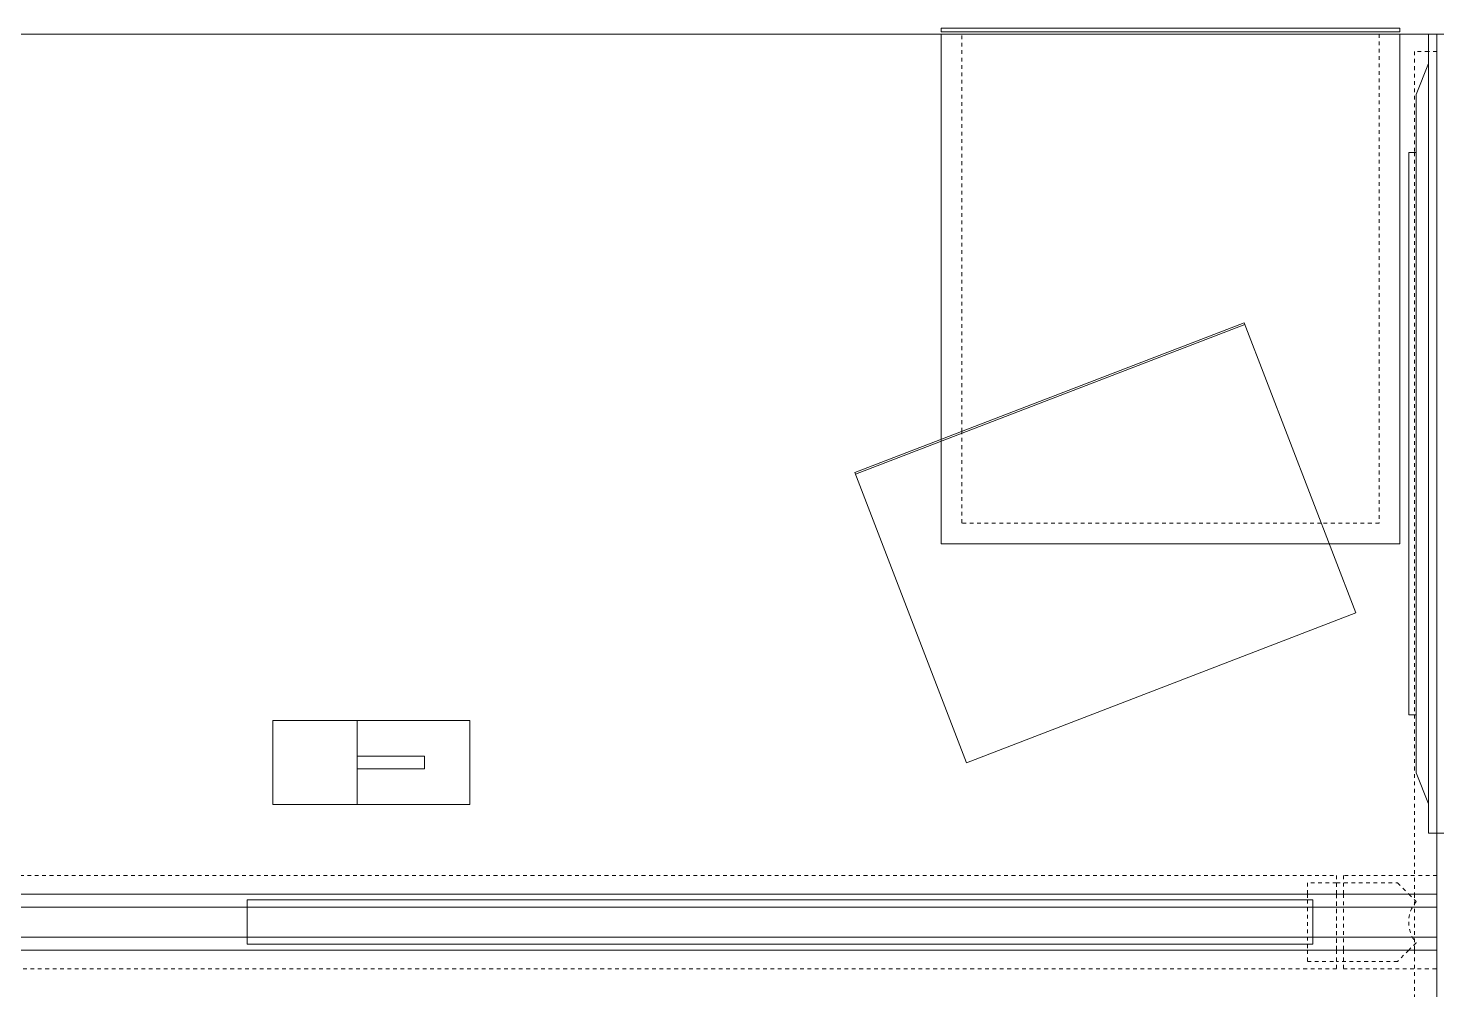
# Model space of a CAD drawing. Header units: inches. Extents: x 29752 to 31446, y 4278 to 5722.
# Drawn here: x 30987.34 to 31034.93, y 4931.1 to 4963.59 of the extents above; entities that cross this region are included whole.
import ezdxf

# ---------------------------------------------------------------- set-up
doc = ezdxf.new("R2010")
doc.units = ezdxf.units.IN
doc.header["$MEASUREMENT"] = 0
doc.linetypes.add('Dash', pattern=[0.25, 0.125, -0.125])
doc.layers.add('I-FURN', color=30, linetype='Continuous', lineweight=9)
doc.layers.add('I-FURN-HDLN', color=30, linetype='Dash', lineweight=9)

# ---------------------------------------------------------------- blocks, each defined once
blk = doc.blocks.new('Desk_Structures-Teknion-JNDBB_Structural_Beam_Double_Sided-R2015 - Double Sided-V73-FIRST FLOOR POWER _ SIGNAL')
at = {"layer": 'I-FURN-HDLN'}
for p, q in [((-36.276, 29.408), (-36.75, 29.408)), ((-36.75, 29.408), (-36.75, 25.999)), ((-36, 29.408), (-36.276, 29.408)), ((-36.75, 25.999), (-36.75, 7.001)), ((-36.75, 7.001), (-36.75, 0.945)), ((-36, 1.575), (-39.15, 1.575)), ((-39.15, 1.575), (-39.15, 0.945)), ((-39.15, 0.945), (-39.15, -0.945)), ((-36.75, 0.945), (-36.75, -0.945)), ((-39.15, -0.945), (-39.15, -1.575)), ((-36.75, -0.945), (-36.75, -7.001)), ((-39.15, -1.575), (-36, -1.575))]:
    blk.add_line(p, q, dxfattribs=at)
blk = doc.blocks.new('Desk_Structures-Teknion-JNDBB_Structural_Beam_Double_Sided-R2015 - Double Sided-V74-FIRST FLOOR POWER _ SIGNAL')
at = {"layer": 'I-FURN-HDLN'}
for p, q in [((-32.614, 1.575), (32.614, 1.575)), ((-32.614, 0.945), (-32.614, 1.575)), ((-35.055, 0.945), (-34.675, 1.325)), ((-34.675, 1.325), (-32.614, 1.325)), ((-31.63, 1.325), (-32.614, 1.325)), ((-32.614, 1.325), (-32.614, 0.945)), ((-31.63, 0.945), (-31.63, 1.325)), ((-35.304, 0.696), (-35.055, 0.945)), ((-32.614, 0.945), (-32.614, -0.945)), ((-32.614, -0.945), (-32.614, 0.945)), ((-31.63, 0.75), (-31.63, 0.945)), ((-31.63, -0.75), (-31.63, 0.75)), ((-35.055, -0.945), (-35.304, -0.696)), ((-34.675, -1.325), (-35.055, -0.945)), ((-32.614, -0.945), (-32.614, -1.325)), ((-32.614, -1.575), (-32.614, -0.945)), ((-31.63, -0.945), (-31.63, -0.75)), ((-31.63, -1.325), (-31.63, -0.945)), ((-32.614, -1.325), (-34.675, -1.325)), ((-32.614, -1.325), (-31.63, -1.325)), ((32.614, -1.575), (-32.614, -1.575))]:
    blk.add_line(p, q, dxfattribs=at)
blk.add_arc((-36.127, 0), 1.078, 319.7931, 40.2069, dxfattribs=at)
blk = doc.blocks.new('Desk-Teknion-JNWDSN-Double_Sided_Rectangular-R2015 - 60_ Depth-6281707-FIRST FLOOR POWER _ SIGNAL')
at = {"layer": 'I-FURN'}
for p, q in [((-36, 0.945), (-36, 3)), ((-36, -0.945), (-36, 0.945)), ((-36, -3), (-36, -0.945)), ((-36, -30), (-36, -3)), ((-3.327, -3.972), (-3.327, -6.816)), ((0.479, -3.972), (-3.327, -3.972)), ((0.479, -3.972), (3.327, -3.972)), ((0.479, -6.816), (0.479, -3.972)), ((3.327, -3.972), (3.327, -6.816)), ((-1.8, -5.181), (0.479, -5.181)), ((-1.8, -5.606), (-1.8, -5.181)), ((0.479, -5.606), (-1.8, -5.606)), ((-3.327, -6.816), (0.479, -6.816)), ((3.327, -6.816), (0.479, -6.816)), ((-35.725, -30), (-36, -30)), ((35.724, -30), (-35.725, -30))]:
    blk.add_line(p, q, dxfattribs=at)
blk = doc.blocks.new('Screen-Desk_Mounted-Teknion-JNSASW-Solid_Add-On-R2015 - Standard Width-6308290-FIRST FLOOR POWER _ SIGNAL')
at = {"layer": 'I-FURN'}
for p, q in [((36, 0.945), (-36, 0.945)), ((-36, 0.508), (36, 0.508)), ((31.813, 0.75), (-4.187, 0.75)), ((-4.187, 0.75), (-4.187, -0.75)), ((31.813, -0.75), (31.813, 0.75)), ((36, -0.945), (36, 0.945)), ((-36, -0.508), (36, -0.508)), ((-36, -0.945), (36, -0.945)), ((-4.187, -0.75), (31.813, -0.75))]:
    blk.add_line(p, q, dxfattribs=at)
blk = doc.blocks.new('Accessories-Teknion-JNAMD-Drawer_Module-R2015 - Letter Size-6171627-FIRST FLOOR POWER _ SIGNAL')
at = {"layer": 'I-FURN'}
for p, q in [((7.049, 5.22), (-7.049, 5.22)), ((-7.049, 5.22), (-7.049, -5.28)), ((7.049, -5.28), (7.049, 5.22)), ((-7.049, -5.22), (7.049, -5.22)), ((-7.049, -5.28), (7.049, -5.28))]:
    blk.add_line(p, q, dxfattribs=at)
blk = doc.blocks.new('Storage-Freestanding-Teknion-JNFMP-Mobile_Pedestal_with_Seat-R2015 - Metal-V63-FIRST FLOOR POWER _ SIGNAL')
at = {"layer": 'I-FURN'}
for p, q in [((-5.365, 8.55), (-7.75, 8.55)), ((-7.75, 8.55), (-7.75, -8.67)), ((7.75, 8.55), (-5.365, 8.55)), ((7.75, 5.024), (7.75, 8.55)), ((7.75, -8.67), (7.75, 5.024)), ((-7.75, -8.67), (7.75, -8.67)), ((7.75, -8.749), (-7.75, -8.749)), ((-7.75, -8.749), (-7.75, -8.867)), ((-7.75, -8.867), (7.75, -8.867)), ((7.75, -8.867), (7.75, -8.749))]:
    blk.add_line(p, q, dxfattribs=at)
at = {"layer": 'I-FURN-HDLN'}
for p, q in [((-7.049, -8.67), (-7.049, 7.849)), ((-7.049, 7.849), (-5.095, 7.849)), ((-5.095, 7.849), (7.049, 7.849)), ((7.049, 7.849), (7.049, 4.755)), ((7.049, 4.755), (7.049, -8.67))]:
    blk.add_line(p, q, dxfattribs=at)
blk = doc.blocks.new('Screen-Desk_Mounted-Teknion-JNSAEW-Felt_Elevated-R2015 - Standard Width-6171625-FIRST FLOOR POWER _ SIGNAL')
at = {"layer": 'I-FURN'}
for p, q in [((-11.452, 0.703), (-12.5, 0.276)), ((11.452, 0.703), (-11.452, 0.703)), ((9.499, 0.945), (-9.499, 0.945)), ((-9.499, 0.945), (-9.499, 0.703)), ((-9.499, 0.703), (9.499, 0.703)), ((9.499, 0.703), (9.499, 0.945)), ((12.5, 0.276), (11.452, 0.703)), ((13.5, 0.276), (-13.5, 0.276)), ((-13.5, 0.276), (-13.5, -0.276)), ((-12.5, 0.276), (12.5, 0.276)), ((13.5, -0.276), (13.5, 0.276)), ((-13.5, -0.276), (13.5, -0.276)), ((12.5, -0.276), (-12.5, -0.276)), ((-12.5, -0.276), (-11.452, -0.703)), ((11.452, -0.703), (12.5, -0.276)), ((-11.452, -0.703), (11.452, -0.703)), ((9.499, -0.703), (-9.499, -0.703)), ((-9.499, -0.703), (-9.499, -0.945)), ((-9.499, -0.945), (9.499, -0.945)), ((9.499, -0.945), (9.499, -0.703))]:
    blk.add_line(p, q, dxfattribs=at)

msp = doc.modelspace()

# ---------------------------------------------------------------- block references
at = {"layer": 'I-FURN'}
for name, p, rotation in [('Desk-Teknion-JNWDSN-Double_Sided_Rectangular-R2015 - 60_ Depth-6281707-FIRST FLOOR POWER _ SIGNAL', (30998.927, 4933.391), 180), ('Storage-Freestanding-Teknion-JNFMP-Mobile_Pedestal_with_Seat-R2015 - Metal-V63-FIRST FLOOR POWER _ SIGNAL', (31025.927, 4954.721), 180), ('Screen-Desk_Mounted-Teknion-JNSAEW-Felt_Elevated-R2015 - Standard Width-6171625-FIRST FLOOR POWER _ SIGNAL', (31034.927, 4949.891), 269.9999999999997), ('Desk_Structures-Teknion-JNDBB_Structural_Beam_Double_Sided-R2015 - Double Sided-V74-FIRST FLOOR POWER _ SIGNAL', (30998.927, 4933.391), 180), ('Accessories-Teknion-JNAMD-Drawer_Module-R2015 - Letter Size-6171627-FIRST FLOOR POWER _ SIGNAL', (31023.736, 4946.179), 201.0532295833245)]:
    msp.add_blockref(name, p, dxfattribs=dict(at, rotation=rotation))
for name, p in [('Desk_Structures-Teknion-JNDBB_Structural_Beam_Double_Sided-R2015 - Double Sided-V73-FIRST FLOOR POWER _ SIGNAL', (31070.927, 4933.391)), ('Screen-Desk_Mounted-Teknion-JNSASW-Solid_Add-On-R2015 - Standard Width-6308290-FIRST FLOOR POWER _ SIGNAL', (30998.927, 4933.391))]:
    msp.add_blockref(name, p, dxfattribs=at)

doc.saveas('drawing.dxf')
